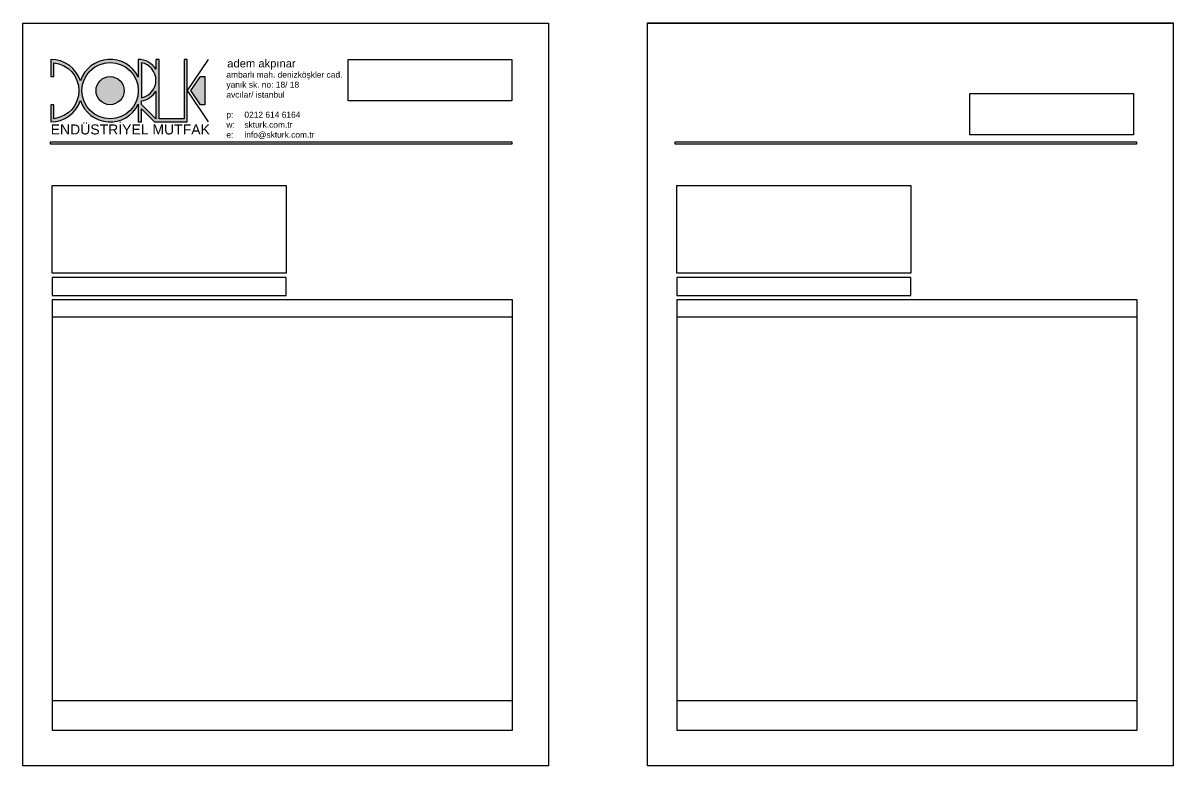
# Model space of a CAD drawing. Header units: millimetres. Extents: x 77277 to 95019, y -59792 to -54320.
# Drawn here: x 90423 to 95019, y -59792 to -56823 of the extents above; entities that cross this region are included whole.
import ezdxf

# ---------------------------------------------------------------- set-up
doc = ezdxf.new("R2010")
doc.units = ezdxf.units.MM
doc.header["$LTSCALE"] = 5
doc.styles.get("Standard").update_dxf_attribs({"font": 'arial.ttf'})
picture_1 = doc.add_image_def('image2.jpg', size_in_pixel=(2483, 3510))
picture_2 = doc.add_image_def('image1.jpg', size_in_pixel=(198, 50))

# ---------------------------------------------------------------- blocks, each defined once
blk = doc.blocks.new('A$C2FBB44C6')
at = {"ltscale": 5}
h = blk.add_hatch(color=256, dxfattribs=at)
h.dxf.hatch_style = 1
h.paths.add_polyline_path([(195, 50.8), (216.2, 30.1), (224, 30.1), (268.3, 30.1), (268.3, 130.1), (263.3, 130.1), (263.3, 35.1), (223.3, 35.1), (223.3, 130.1), (218.3, 130.1), (218.3, 114.3, 0.259603), (190, 130.1), (190, 101.9, 0.674275), (97.5, 95.7, 0.32398), (50, 130.1), (50, 102.6), (55, 102.6), (55, 124.8, -0.894427), (55, 35.3), (55, 57.6), (50, 57.6), (50, 30.1, 0.32398), (97.5, 64.5, 0.674275), (190, 58.3), (190, 30.1), (195, 30.1)])
h.paths.add_polyline_path([(195, 57.8), (195, 63.8, 0.219794), (218.3, 79.2), (218.3, 35)], flags=16)
h.paths.add_polyline_path([(100, 80.1, -1), (190, 80.1, -1)], flags=16)
h.paths.add_polyline_path([(195, 124.6, -0.83666), (195, 68.8)], flags=16)
h.paths.add_polyline_path([(122.5, 80.1, -1), (167.5, 80.1, -1)], flags=0)
h = blk.add_hatch(color=1, dxfattribs=at)
h.dxf.hatch_style = 1
h.paths.add_polyline_path([(167.5, 80.1, 1), (122.5, 80.1, 1)])
h = blk.add_hatch(color=1, dxfattribs=at)
h.dxf.hatch_style = 1
h.paths.add_polyline_path([(296.7, 102.6), (289.3, 102.6), (274.3, 80.1), (289.3, 57.6), (296.7, 57.6)])
for points in [[(218.3, 30.1), (268.3, 30.1), (268.3, 130.1), (263.3, 130.1), (263.3, 35.1), (223.3, 35.1), (223.3, 130.1), (218.3, 130.1), (218.3, 114.3, 0.259603), (190, 130.1), (190, 101.9, 0.674275), (97.5, 95.7, 0.32398), (50, 130.1), (50, 102.6), (55, 102.6), (55, 124.8, -0.894427), (55, 35.3), (55, 57.6), (50, 57.6), (50, 30.1, 0.32398), (97.5, 64.5, 0.674275), (190, 58.3), (190, 30.1), (195, 30.1), (195, 50.8), (216.2, 30.1), (224, 30.1)], [(195, 68.8, 0.83666), (195, 124.6), (195, 68.8)]]:
    blk.add_lwpolyline(points, format="xyb", dxfattribs=at)
blk.add_lwpolyline([(301.7, 130.1), (268.3, 80.1), (301.7, 30.1)], dxfattribs=at)
at = {"color": 1, "ltscale": 5}
blk.add_lwpolyline([(274.3, 80.1), (289.3, 102.6), (296.7, 102.6), (296.7, 57.6), (289.3, 57.6)], close=True, dxfattribs=at)
at = {"ltscale": 5}
blk.add_lwpolyline([(195, 57.8), (195, 63.8, 0.219794), (218.3, 79.2), (218.3, 35)], format="xyb", close=True, dxfattribs=at)
blk.add_circle((145, 80.1), 45, dxfattribs=at)
at = {"color": 1, "ltscale": 5}
blk.add_circle((145, 80.1), 22.5, dxfattribs=at)
at = {"ltscale": 5, "insert": (50, 26.1), "char_height": 16, "attachment_point": 1}
blk.add_mtext_dynamic_manual_height_columns('ENDÜSTRİYEL MUTFAK', width=639.544, gutter_width=12.5, heights=[0], dxfattribs=at)

msp = doc.modelspace()

# ---------------------------------------------------------------- linework, layer by layer
at = {"ltscale": 5}
for points in [[(90422.6, -56823), (92522.6, -56823), (92522.6, -59791.5), (90422.6, -59791.5)], [(92919.4, -56823), (95019.4, -56823), (95019.4, -59791.5), (92919.4, -59791.5)], [(90533, -57297.2), (92376.9, -57297.2), (92376.9, -57307.4), (90533, -57307.4)], [(93029.7, -57297.2), (94873.7, -57297.2), (94873.7, -57307.4), (93029.7, -57307.4)], [(90539.2, -57471.9), (91474.1, -57471.9), (91474.1, -57822), (90539.2, -57822)], [(93036, -57471.9), (93970.9, -57471.9), (93970.9, -57822), (93036, -57822)], [(91474.3, -57840.2), (90539.2, -57840.2), (90539.2, -57911.8), (91474.3, -57911.8)], [(93971.1, -57840.2), (93036, -57840.2), (93036, -57911.8), (93971.1, -57911.8)], [(90539.2, -59649), (92379.7, -59649), (92379.7, -57929.3), (90539.2, -57929.3)], [(92379.7, -57929.3), (90539.2, -57929.3), (90539.2, -57996.8), (92379.7, -57996.8)], [(93036, -59649), (94876.5, -59649), (94876.5, -57929.3), (93036, -57929.3)], [(94876.5, -57929.3), (93036, -57929.3), (93036, -57996.8), (94876.5, -57996.8)], [(90539.2, -59649), (92379.7, -59649), (92379.7, -59530.9), (90539.2, -59530.9)], [(93036, -59649), (94876.5, -59649), (94876.5, -59530.9), (93036, -59530.9)]]:
    msp.add_lwpolyline(points, close=True, dxfattribs=at)

# ---------------------------------------------------------------- block references
at = {"ltscale": 5, "xscale": 2.5, "yscale": 2.5, "zscale": 2.5}
msp.add_blockref('A$C2FBB44C6', (90408.3, -57293.5), dxfattribs=at)

# ---------------------------------------------------------------- texts
at = {"ltscale": 5, "attachment_point": 1}
for s, width, heights, insert, char_height in [('adem akpınar', 639.544, [0], (91239.1, -56968.3), 32), ('\\P\\pi-72,l96,t96;ambarlı mah. denizköşkler cad. \\Pyanık sk. no: 18/ 18 \\Pavcılar/ istanbul\\P\\Pp:^I0212 614 6164\\Pw:^Iskturk.com.tr\\Pe:^Iinfo@skturk.com.tr', 660.186, [400.5], (91211.6, -56977.4), 24)]:
    msp.add_mtext_dynamic_manual_height_columns(s, width=width, gutter_width=12.5, heights=heights, dxfattribs=dict(at, insert=insert, char_height=char_height))

# ---------------------------------------------------------------- pictures from other files: only their frames are drawn
at = {"ltscale": 5}
image = msp.add_image(picture_1, insert=(92919.4, -59791.5), size_in_units=(2100, 2968.6), dxfattribs=at)
image.dxf.flags = 7
image = msp.add_image(picture_2, insert=(91722.1, -57133.6), size_in_units=(654.8, 165.4), dxfattribs=at)
image.dxf.flags = 7
image = msp.add_image(picture_2, insert=(94206.7, -57270), size_in_units=(654.8, 165.4), dxfattribs=at)
image.dxf.flags = 7

doc.saveas('drawing.dxf')
